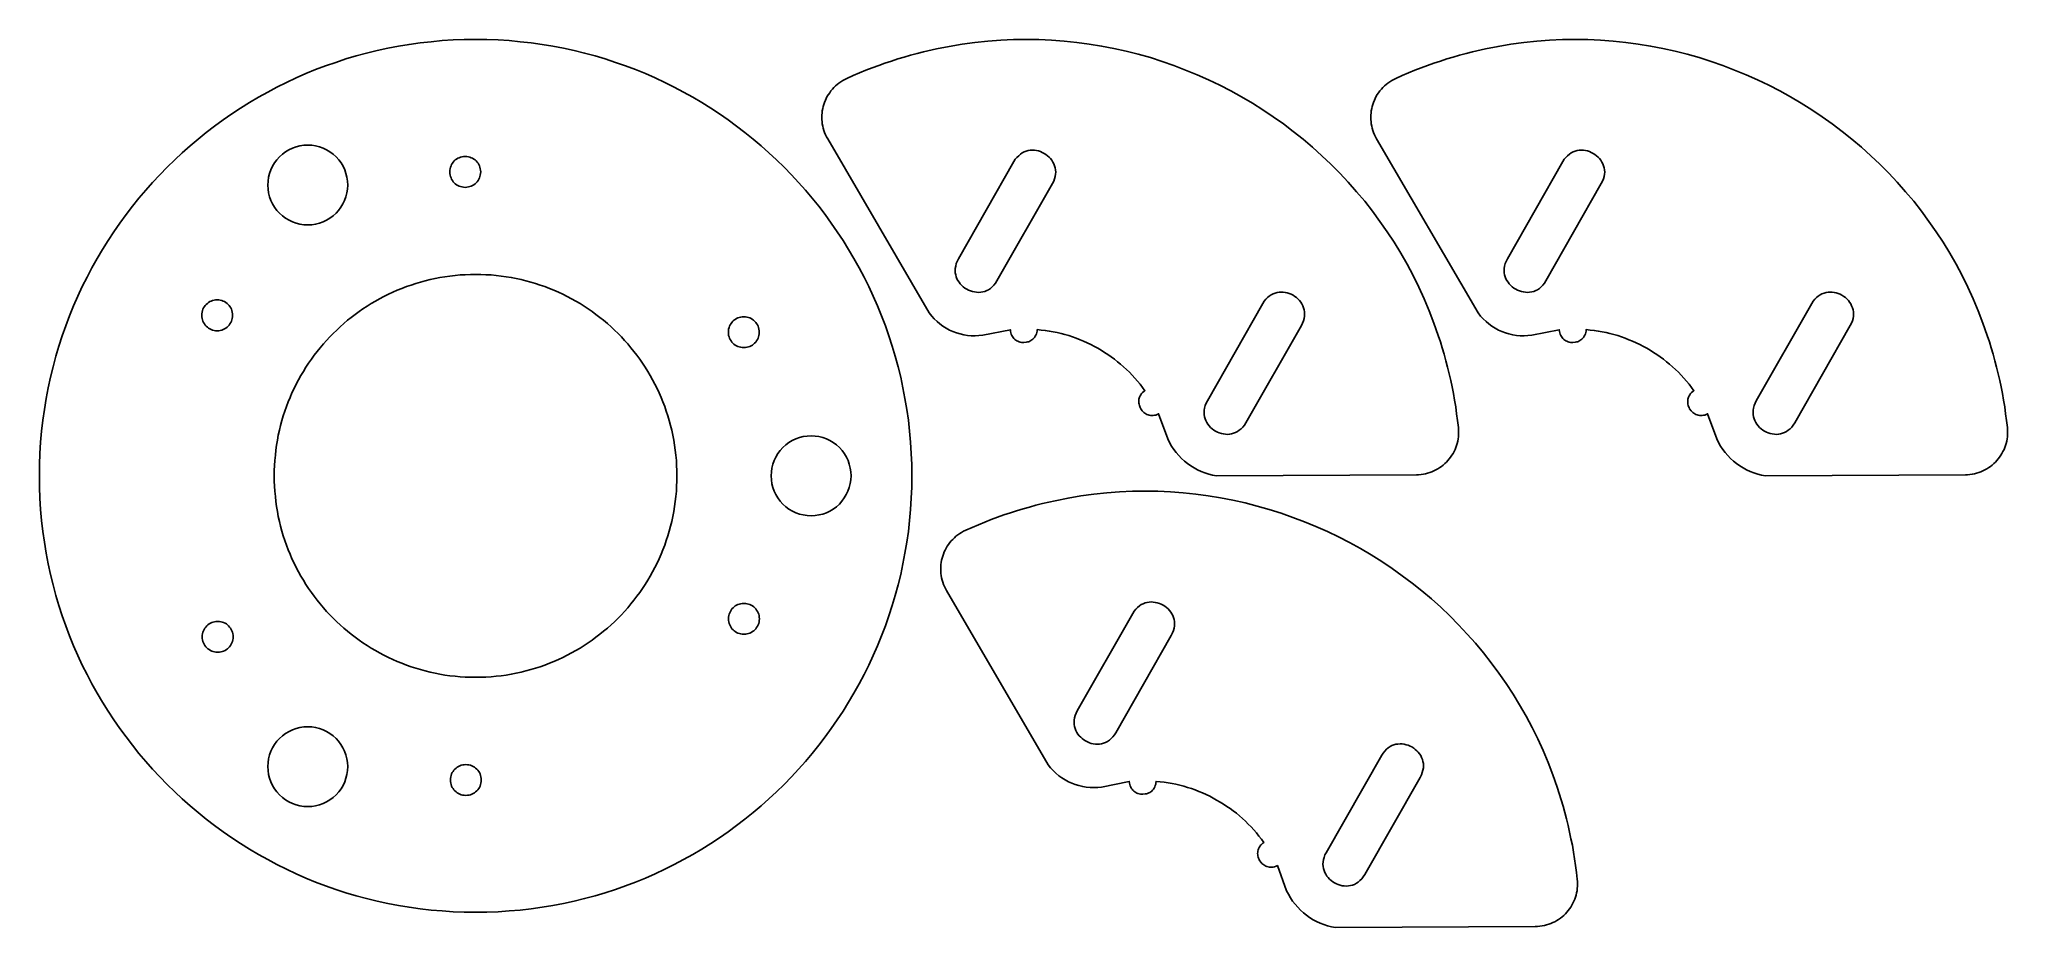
# Model space of a CAD drawing. Extents: x -73 to 73, y -33 to 33.
import ezdxf

# ---------------------------------------------------------------- set-up
doc = ezdxf.new("R2010")
doc.units = 0
doc.layers.get('0').update_dxf_attribs({"linetype": 'CONTINUOUS'})

msp = doc.modelspace()

# ---------------------------------------------------------------- linework, layer by layer
for points in [[(-40.82, 33.07), (-41.66, 33.06), (-42.49, 33.03), (-43.32, 32.98), (-44.14, 32.9), (-44.96, 32.81), (-45.77, 32.7), (-46.57, 32.56), (-47.37, 32.41), (-48.16, 32.24), (-48.94, 32.05), (-49.72, 31.84), (-50.49, 31.61), (-51.24, 31.36), (-52, 31.1), (-52.74, 30.82), (-53.47, 30.52), (-54.2, 30.2), (-54.91, 29.87), (-55.62, 29.51), (-56.31, 29.15), (-57, 28.76), (-57.67, 28.37), (-58.34, 27.95), (-58.99, 27.52), (-59.63, 27.07), (-60.27, 26.61), (-60.89, 26.14), (-61.49, 25.65), (-62.09, 25.15), (-62.67, 24.63), (-63.24, 24.1), (-63.8, 23.55), (-64.35, 22.99), (-64.88, 22.42), (-65.4, 21.84), (-65.9, 21.24), (-66.39, 20.64), (-66.86, 20.02), (-67.32, 19.38), (-67.77, 18.74), (-68.2, 18.09), (-68.62, 17.42), (-69.01, 16.75), (-69.4, 16.06), (-69.77, 15.37), (-70.12, 14.66), (-70.45, 13.95), (-70.77, 13.22), (-71.07, 12.49), (-71.35, 11.74), (-71.61, 10.99), (-71.86, 10.23), (-72.09, 9.47), (-72.3, 8.69), (-72.49, 7.91), (-72.66, 7.12), (-72.81, 6.32), (-72.95, 5.52), (-73.06, 4.71), (-73.15, 3.89), (-73.23, 3.07), (-73.28, 2.24), (-73.31, 1.41), (-73.32, 0.57), (-73.31, -0.27), (-73.28, -1.1), (-73.23, -1.93), (-73.15, -2.75), (-73.06, -3.57), (-72.95, -4.38), (-72.81, -5.18), (-72.66, -5.98), (-72.49, -6.77), (-72.3, -7.55), (-72.09, -8.33), (-71.86, -9.09), (-71.61, -9.85), (-71.35, -10.6), (-71.07, -11.35), (-70.77, -12.08), (-70.45, -12.8), (-70.12, -13.52), (-69.77, -14.23), (-69.4, -14.92), (-69.01, -15.61), (-68.62, -16.28), (-68.2, -16.95), (-67.77, -17.6), (-67.32, -18.24), (-66.86, -18.87), (-66.39, -19.49), (-65.9, -20.1), (-65.4, -20.7), (-64.88, -21.28), (-64.35, -21.85), (-63.8, -22.41), (-63.24, -22.96), (-62.67, -23.49), (-62.09, -24), (-61.49, -24.51), (-60.89, -25), (-60.27, -25.47), (-59.63, -25.93), (-58.99, -26.38), (-58.34, -26.81), (-57.67, -27.22), (-57, -27.62), (-56.31, -28.01), (-55.62, -28.37), (-54.91, -28.72), (-54.2, -29.06), (-53.47, -29.38), (-52.74, -29.68), (-52, -29.96), (-51.24, -30.22), (-50.49, -30.47), (-49.72, -30.7), (-48.94, -30.91), (-48.16, -31.1), (-47.37, -31.27), (-46.57, -31.42), (-45.77, -31.56), (-44.96, -31.67), (-44.14, -31.76), (-43.32, -31.83), (-42.49, -31.89), (-41.66, -31.92), (-40.82, -31.93), (-39.98, -31.92), (-39.15, -31.89), (-38.32, -31.83), (-37.5, -31.76), (-36.68, -31.67), (-35.87, -31.56), (-35.07, -31.42), (-34.27, -31.27), (-33.48, -31.1), (-32.7, -30.91), (-31.92, -30.7), (-31.16, -30.47), (-30.4, -30.22), (-29.65, -29.96), (-28.9, -29.68), (-28.17, -29.38), (-27.45, -29.06), (-26.73, -28.72), (-26.02, -28.37), (-25.33, -28.01), (-24.64, -27.62), (-23.97, -27.22), (-23.3, -26.81), (-22.65, -26.38), (-22.01, -25.93), (-21.38, -25.47), (-20.76, -25), (-20.15, -24.51), (-19.55, -24), (-18.97, -23.49), (-18.4, -22.96), (-17.84, -22.41), (-17.29, -21.85), (-16.76, -21.28), (-16.25, -20.7), (-15.74, -20.1), (-15.25, -19.49), (-14.78, -18.87), (-14.32, -18.24), (-13.87, -17.6), (-13.44, -16.95), (-13.03, -16.28), (-12.63, -15.61), (-12.24, -14.92), (-11.88, -14.23), (-11.53, -13.52), (-11.19, -12.8), (-10.87, -12.08), (-10.57, -11.35), (-10.29, -10.6), (-10.03, -9.85), (-9.78, -9.09), (-9.55, -8.33), (-9.34, -7.55), (-9.15, -6.77), (-8.98, -5.98), (-8.83, -5.18), (-8.7, -4.38), (-8.58, -3.57), (-8.49, -2.75), (-8.42, -1.93), (-8.36, -1.1), (-8.33, -0.27), (-8.32, 0.57), (-8.33, 1.41), (-8.36, 2.24), (-8.42, 3.07), (-8.49, 3.89), (-8.58, 4.71), (-8.7, 5.52), (-8.83, 6.32), (-8.98, 7.12), (-9.15, 7.91), (-9.34, 8.69), (-9.55, 9.47), (-9.78, 10.23), (-10.03, 10.99), (-10.29, 11.74), (-10.57, 12.49), (-10.87, 13.22), (-11.19, 13.95), (-11.53, 14.66), (-11.88, 15.37), (-12.24, 16.06), (-12.63, 16.75), (-13.03, 17.42), (-13.44, 18.09), (-13.87, 18.74), (-14.32, 19.38), (-14.78, 20.02), (-15.25, 20.64), (-15.74, 21.24), (-16.25, 21.84), (-16.76, 22.42), (-17.29, 22.99), (-17.84, 23.55), (-18.4, 24.1), (-18.97, 24.63), (-19.55, 25.15), (-20.15, 25.65), (-20.76, 26.14), (-21.38, 26.61), (-22.01, 27.07), (-22.65, 27.52), (-23.3, 27.95), (-23.97, 28.37), (-24.64, 28.76), (-25.33, 29.15), (-26.02, 29.51), (-26.73, 29.87), (-27.45, 30.2), (-28.17, 30.52), (-28.9, 30.82), (-29.65, 31.1), (-30.4, 31.36), (-31.16, 31.61), (-31.92, 31.84), (-32.7, 32.05), (-33.48, 32.24), (-34.27, 32.41), (-35.07, 32.56), (-35.87, 32.7), (-36.68, 32.81), (-37.5, 32.9), (-38.32, 32.98), (-39.15, 33.03), (-39.98, 33.06)], [(-7.02, 12.7), (-14.59, 25.66), (-14.68, 25.82), (-14.75, 25.97), (-14.82, 26.13), (-14.87, 26.29), (-14.92, 26.45), (-14.96, 26.61), (-14.99, 26.78), (-15.01, 26.94), (-15.02, 27.11), (-15.03, 27.27), (-15.02, 27.43), (-15.01, 27.6), (-14.99, 27.76), (-14.96, 27.92), (-14.92, 28.08), (-14.88, 28.23), (-14.82, 28.38), (-14.76, 28.54), (-14.69, 28.68), (-14.62, 28.83), (-14.53, 28.97), (-14.44, 29.1), (-14.35, 29.23), (-14.24, 29.36), (-14.13, 29.48), (-14.01, 29.6), (-13.88, 29.71), (-13.75, 29.81), (-13.61, 29.91), (-13.47, 30), (-13.32, 30.09), (-13.16, 30.16), (-12.69, 30.37), (-12.21, 30.57), (-11.74, 30.77), (-11.27, 30.95), (-10.79, 31.13), (-10.32, 31.3), (-9.84, 31.46), (-9.36, 31.61), (-8.89, 31.75), (-8.41, 31.89), (-7.93, 32.02), (-7.45, 32.14), (-6.49, 32.36), (-5.53, 32.55), (-4.58, 32.71), (-3.62, 32.84), (-2.66, 32.94), (-1.7, 33.01), (-0.75, 33.06), (0.2, 33.07), (1.15, 33.06), (2.09, 33.01), (3.03, 32.94), (3.97, 32.85), (4.9, 32.72), (5.82, 32.57), (6.74, 32.39), (7.65, 32.19), (8.55, 31.96), (9.45, 31.71), (10.33, 31.43), (11.21, 31.12), (12.08, 30.79), (12.94, 30.44), (13.78, 30.06), (14.62, 29.66), (15.44, 29.23), (16.25, 28.79), (17.05, 28.32), (17.83, 27.82), (18.6, 27.31), (19.36, 26.77), (20.1, 26.21), (20.83, 25.64), (21.53, 25.04), (22.23, 24.41), (22.9, 23.77), (23.56, 23.11), (24.2, 22.43), (24.82, 21.73), (25.42, 21.02), (26, 20.28), (26.56, 19.52), (27.1, 18.75), (27.61, 17.96), (28.11, 17.15), (28.58, 16.32), (29.03, 15.48), (29.45, 14.62), (29.85, 13.75), (30.23, 12.86), (30.58, 11.95), (30.9, 11.03), (31.06, 10.56), (31.2, 10.09), (31.34, 9.62), (31.47, 9.14), (31.6, 8.66), (31.72, 8.17), (31.83, 7.68), (31.93, 7.19), (32.03, 6.7), (32.12, 6.2), (32.2, 5.7), (32.27, 5.19), (32.34, 4.68), (32.4, 4.17), (32.42, 4), (32.42, 3.82), (32.42, 3.65), (32.4, 3.48), (32.38, 3.32), (32.35, 3.15), (32.31, 2.99), (32.27, 2.83), (32.21, 2.68), (32.15, 2.53), (32.08, 2.38), (32, 2.24), (31.91, 2.1), (31.82, 1.96), (31.72, 1.83), (31.62, 1.71), (31.51, 1.59), (31.39, 1.48), (31.27, 1.37), (31.14, 1.27), (31.01, 1.18), (30.87, 1.09), (30.73, 1.01), (30.58, 0.94), (30.43, 0.87), (30.27, 0.81), (30.11, 0.76), (29.95, 0.72), (29.79, 0.69), (29.62, 0.67), (29.44, 0.65), (29.27, 0.64), (14.39, 0.57), (14.09, 0.62), (13.8, 0.7), (13.52, 0.79), (13.24, 0.9), (12.97, 1.02), (12.71, 1.16), (12.46, 1.32), (12.22, 1.49), (11.99, 1.67), (11.78, 1.87), (11.57, 2.08), (11.38, 2.31), (11.2, 2.54), (11.03, 2.79), (10.88, 3.05), (10.75, 3.32), (10.06, 5.19), (9.96, 5.14), (9.86, 5.1), (9.75, 5.08), (9.65, 5.06), (9.56, 5.06), (9.46, 5.07), (9.37, 5.08), (9.28, 5.11), (9.2, 5.14), (9.12, 5.18), (9.04, 5.23), (8.97, 5.29), (8.9, 5.35), (8.84, 5.42), (8.74, 5.57), (8.69, 5.65), (8.66, 5.73), (8.63, 5.82), (8.61, 5.9), (8.59, 5.99), (8.59, 6.08), (8.59, 6.17), (8.6, 6.27), (8.62, 6.36), (8.65, 6.44), (8.69, 6.53), (8.74, 6.61), (8.8, 6.69), (8.87, 6.77), (8.96, 6.84), (9.05, 6.91), (8.87, 7.15), (8.69, 7.39), (8.5, 7.62), (8.3, 7.85), (8.1, 8.07), (7.89, 8.28), (7.67, 8.49), (7.46, 8.69), (7.23, 8.89), (7, 9.07), (6.77, 9.26), (6.53, 9.43), (6.29, 9.6), (6.04, 9.76), (5.79, 9.92), (5.54, 10.07), (5.28, 10.21), (5.02, 10.35), (4.75, 10.47), (4.48, 10.6), (4.21, 10.71), (3.93, 10.82), (3.65, 10.92), (3.37, 11.01), (3.08, 11.09), (2.8, 11.17), (2.51, 11.24), (2.21, 11.3), (1.92, 11.35), (1.62, 11.4), (1.32, 11.43), (1.02, 11.46), (1.01, 11.35), (0.99, 11.24), (0.96, 11.14), (0.93, 11.04), (0.88, 10.96), (0.83, 10.88), (0.77, 10.81), (0.7, 10.74), (0.63, 10.69), (0.55, 10.64), (0.47, 10.6), (0.39, 10.56), (0.3, 10.54), (0.21, 10.52), (0.03, 10.5), (-0.06, 10.5), (-0.15, 10.51), (-0.24, 10.53), (-0.33, 10.56), (-0.41, 10.59), (-0.49, 10.63), (-0.57, 10.68), (-0.64, 10.73), (-0.71, 10.8), (-0.77, 10.87), (-0.82, 10.94), (-0.87, 11.03), (-0.91, 11.12), (-0.94, 11.22), (-0.96, 11.33), (-0.98, 11.45), (-3.03, 11.04), (-3.32, 11.01), (-3.61, 11), (-3.89, 11), (-4.17, 11.03), (-4.45, 11.07), (-4.73, 11.14), (-5, 11.22), (-5.26, 11.32), (-5.51, 11.43), (-5.76, 11.57), (-6, 11.72), (-6.23, 11.88), (-6.44, 12.06), (-6.65, 12.26), (-6.84, 12.47)], [(33.88, 12.7), (26.31, 25.66), (26.22, 25.82), (26.15, 25.97), (26.08, 26.13), (26.02, 26.29), (25.98, 26.45), (25.94, 26.61), (25.91, 26.78), (25.89, 26.94), (25.87, 27.11), (25.87, 27.27), (25.88, 27.43), (25.89, 27.6), (25.91, 27.76), (25.94, 27.92), (25.98, 28.08), (26.02, 28.23), (26.08, 28.38), (26.14, 28.54), (26.2, 28.68), (26.28, 28.83), (26.36, 28.97), (26.46, 29.1), (26.55, 29.23), (26.66, 29.36), (26.77, 29.48), (26.89, 29.6), (27.01, 29.71), (27.15, 29.81), (27.29, 29.91), (27.43, 30), (27.58, 30.09), (27.74, 30.16), (28.21, 30.37), (28.68, 30.57), (29.16, 30.77), (29.63, 30.95), (30.11, 31.13), (30.58, 31.3), (31.06, 31.46), (31.53, 31.61), (32.01, 31.75), (32.49, 31.89), (32.97, 32.02), (33.45, 32.14), (34.41, 32.36), (35.36, 32.55), (36.32, 32.71), (37.28, 32.84), (38.24, 32.94), (39.19, 33.01), (40.15, 33.06), (41.1, 33.07), (42.05, 33.06), (42.99, 33.01), (43.93, 32.94), (44.87, 32.85), (45.8, 32.72), (46.72, 32.57), (47.64, 32.39), (48.55, 32.19), (49.45, 31.96), (50.35, 31.71), (51.23, 31.43), (52.11, 31.12), (52.98, 30.79), (53.83, 30.44), (54.68, 30.06), (55.52, 29.66), (56.34, 29.23), (57.15, 28.79), (57.95, 28.32), (58.73, 27.82), (59.5, 27.31), (60.26, 26.77), (61, 26.21), (61.72, 25.64), (62.43, 25.04), (63.13, 24.41), (63.8, 23.77), (64.46, 23.11), (65.1, 22.43), (65.72, 21.73), (66.32, 21.02), (66.9, 20.28), (67.46, 19.52), (67.99, 18.75), (68.51, 17.96), (69.01, 17.15), (69.48, 16.32), (69.93, 15.48), (70.35, 14.62), (70.75, 13.75), (71.13, 12.86), (71.48, 11.95), (71.8, 11.03), (71.96, 10.56), (72.1, 10.09), (72.24, 9.62), (72.37, 9.14), (72.5, 8.66), (72.61, 8.17), (72.73, 7.68), (72.83, 7.19), (72.93, 6.7), (73.02, 6.2), (73.1, 5.7), (73.17, 5.19), (73.24, 4.68), (73.3, 4.17), (73.32, 4), (73.32, 3.82), (73.32, 3.65), (73.3, 3.48), (73.28, 3.32), (73.25, 3.15), (73.21, 2.99), (73.16, 2.83), (73.11, 2.68), (73.05, 2.53), (72.97, 2.38), (72.9, 2.24), (72.81, 2.1), (72.72, 1.96), (72.62, 1.83), (72.52, 1.71), (72.41, 1.59), (72.29, 1.48), (72.17, 1.37), (72.04, 1.27), (71.91, 1.18), (71.77, 1.09), (71.63, 1.01), (71.48, 0.94), (71.33, 0.87), (71.17, 0.81), (71.01, 0.76), (70.85, 0.72), (70.68, 0.69), (70.51, 0.67), (70.34, 0.65), (70.17, 0.64), (55.29, 0.57), (54.99, 0.62), (54.7, 0.7), (54.42, 0.79), (54.14, 0.9), (53.87, 1.02), (53.61, 1.16), (53.36, 1.32), (53.12, 1.49), (52.89, 1.67), (52.67, 1.87), (52.47, 2.08), (52.27, 2.31), (52.1, 2.54), (51.93, 2.79), (51.78, 3.05), (51.65, 3.32), (50.96, 5.19), (50.86, 5.14), (50.75, 5.1), (50.65, 5.08), (50.55, 5.06), (50.45, 5.06), (50.36, 5.07), (50.27, 5.08), (50.18, 5.11), (50.09, 5.14), (50.01, 5.18), (49.94, 5.23), (49.87, 5.29), (49.8, 5.35), (49.74, 5.42), (49.63, 5.57), (49.59, 5.65), (49.55, 5.73), (49.53, 5.82), (49.5, 5.9), (49.49, 5.99), (49.49, 6.08), (49.49, 6.17), (49.5, 6.27), (49.52, 6.36), (49.55, 6.44), (49.59, 6.53), (49.64, 6.61), (49.7, 6.69), (49.77, 6.77), (49.86, 6.84), (49.95, 6.91), (49.77, 7.15), (49.59, 7.39), (49.39, 7.62), (49.2, 7.85), (48.99, 8.07), (48.79, 8.28), (48.57, 8.49), (48.35, 8.69), (48.13, 8.89), (47.9, 9.07), (47.67, 9.26), (47.43, 9.43), (47.19, 9.6), (46.94, 9.76), (46.69, 9.92), (46.44, 10.07), (46.18, 10.21), (45.91, 10.35), (45.65, 10.47), (45.38, 10.6), (45.1, 10.71), (44.83, 10.82), (44.55, 10.92), (44.27, 11.01), (43.98, 11.09), (43.69, 11.17), (43.4, 11.24), (43.11, 11.3), (42.82, 11.35), (42.52, 11.4), (42.22, 11.43), (41.92, 11.46), (41.91, 11.35), (41.89, 11.24), (41.86, 11.14), (41.82, 11.04), (41.78, 10.96), (41.72, 10.88), (41.66, 10.81), (41.6, 10.74), (41.53, 10.69), (41.45, 10.64), (41.37, 10.6), (41.29, 10.56), (41.2, 10.54), (41.11, 10.52), (40.93, 10.5), (40.84, 10.5), (40.75, 10.51), (40.66, 10.53), (40.57, 10.56), (40.49, 10.59), (40.41, 10.63), (40.33, 10.68), (40.26, 10.73), (40.19, 10.8), (40.13, 10.87), (40.07, 10.94), (40.03, 11.03), (39.99, 11.12), (39.96, 11.22), (39.93, 11.33), (39.92, 11.45), (37.87, 11.04), (37.58, 11.01), (37.29, 11), (37.01, 11), (36.72, 11.03), (36.45, 11.07), (36.17, 11.14), (35.9, 11.22), (35.64, 11.32), (35.39, 11.43), (35.14, 11.57), (34.9, 11.72), (34.67, 11.88), (34.46, 12.06), (34.25, 12.26), (34.06, 12.47)], [(-41.59, 24.35), (-41.71, 24.35), (-41.83, 24.33), (-41.94, 24.3), (-42.04, 24.26), (-42.14, 24.22), (-42.24, 24.16), (-42.33, 24.09), (-42.41, 24.02), (-42.48, 23.94), (-42.55, 23.85), (-42.61, 23.75), (-42.65, 23.65), (-42.69, 23.55), (-42.72, 23.44), (-42.74, 23.32), (-42.74, 23.2), (-42.74, 23.09), (-42.72, 22.97), (-42.69, 22.86), (-42.65, 22.76), (-42.61, 22.66), (-42.55, 22.56), (-42.48, 22.47), (-42.41, 22.39), (-42.33, 22.32), (-42.24, 22.25), (-42.14, 22.19), (-42.04, 22.15), (-41.94, 22.11), (-41.83, 22.08), (-41.71, 22.06), (-41.59, 22.05), (-41.48, 22.06), (-41.36, 22.08), (-41.25, 22.11), (-41.15, 22.15), (-41.05, 22.19), (-40.95, 22.25), (-40.86, 22.32), (-40.78, 22.39), (-40.71, 22.47), (-40.64, 22.56), (-40.58, 22.66), (-40.54, 22.76), (-40.5, 22.86), (-40.47, 22.97), (-40.45, 23.09), (-40.44, 23.2), (-40.45, 23.32), (-40.47, 23.44), (-40.5, 23.55), (-40.54, 23.65), (-40.58, 23.75), (-40.64, 23.85), (-40.71, 23.94), (-40.78, 24.02), (-40.86, 24.09), (-40.95, 24.16), (-41.05, 24.22), (-41.15, 24.26), (-41.25, 24.3), (-41.36, 24.33), (-41.48, 24.35)], [(-4.85, 16.72), (-0.71, 23.97), (-0.61, 24.14), (-0.49, 24.28), (-0.36, 24.41), (-0.23, 24.52), (-0.09, 24.62), (0.05, 24.69), (0.2, 24.75), (0.35, 24.79), (0.5, 24.81), (0.66, 24.82), (0.81, 24.81), (0.96, 24.79), (1.11, 24.76), (1.26, 24.71), (1.4, 24.65), (1.54, 24.58), (1.67, 24.5), (1.79, 24.41), (1.91, 24.3), (2.01, 24.19), (2.11, 24.07), (2.19, 23.94), (2.26, 23.81), (2.32, 23.66), (2.36, 23.51), (2.39, 23.36), (2.4, 23.19), (2.39, 23.03), (2.36, 22.86), (2.31, 22.68), (2.25, 22.51), (2.15, 22.33), (-1.98, 15.08), (-2.09, 14.91), (-2.2, 14.77), (-2.33, 14.64), (-2.46, 14.53), (-2.6, 14.43), (-2.74, 14.36), (-2.89, 14.3), (-3.04, 14.26), (-3.19, 14.24), (-3.35, 14.23), (-3.5, 14.24), (-3.65, 14.26), (-3.8, 14.29), (-3.95, 14.34), (-4.09, 14.4), (-4.23, 14.47), (-4.36, 14.55), (-4.49, 14.64), (-4.6, 14.75), (-4.71, 14.86), (-4.8, 14.98), (-4.89, 15.11), (-4.96, 15.24), (-5.01, 15.39), (-5.05, 15.54), (-5.08, 15.69), (-5.09, 15.86), (-5.08, 16.02), (-5.05, 16.19), (-5.01, 16.37), (-4.94, 16.54)], [(36.05, 16.72), (40.19, 23.97), (40.29, 24.14), (40.41, 24.28), (40.53, 24.41), (40.67, 24.52), (40.81, 24.62), (40.95, 24.69), (41.1, 24.75), (41.25, 24.79), (41.4, 24.81), (41.55, 24.82), (41.71, 24.81), (41.86, 24.79), (42.01, 24.76), (42.16, 24.71), (42.3, 24.65), (42.44, 24.58), (42.57, 24.5), (42.69, 24.41), (42.81, 24.3), (42.91, 24.19), (43.01, 24.07), (43.09, 23.94), (43.16, 23.81), (43.22, 23.66), (43.26, 23.51), (43.29, 23.36), (43.3, 23.19), (43.29, 23.03), (43.26, 22.86), (43.21, 22.68), (43.14, 22.51), (43.05, 22.33), (38.92, 15.08), (38.81, 14.91), (38.7, 14.77), (38.57, 14.64), (38.44, 14.53), (38.3, 14.43), (38.16, 14.36), (38.01, 14.3), (37.86, 14.26), (37.7, 14.24), (37.55, 14.23), (37.4, 14.24), (37.24, 14.26), (37.09, 14.29), (36.95, 14.34), (36.8, 14.4), (36.67, 14.47), (36.54, 14.55), (36.41, 14.64), (36.3, 14.75), (36.19, 14.86), (36.1, 14.98), (36.01, 15.11), (35.94, 15.24), (35.89, 15.39), (35.84, 15.54), (35.82, 15.69), (35.81, 15.86), (35.82, 16.02), (35.84, 16.19), (35.89, 16.37), (35.96, 16.54)], [(-40.82, 15.57), (-41.21, 15.57), (-41.59, 15.55), (-41.97, 15.53), (-42.35, 15.49), (-42.73, 15.45), (-43.1, 15.4), (-43.48, 15.34), (-43.84, 15.27), (-44.21, 15.19), (-44.57, 15.1), (-44.93, 15), (-45.28, 14.9), (-45.63, 14.78), (-45.98, 14.66), (-46.32, 14.53), (-46.66, 14.39), (-46.99, 14.25), (-47.32, 14.09), (-47.65, 13.93), (-47.97, 13.76), (-48.29, 13.58), (-48.6, 13.4), (-48.91, 13.21), (-49.21, 13.01), (-49.5, 12.8), (-49.8, 12.59), (-50.08, 12.37), (-50.36, 12.15), (-50.64, 11.91), (-50.91, 11.67), (-51.17, 11.43), (-51.43, 11.18), (-51.68, 10.92), (-51.92, 10.66), (-52.16, 10.39), (-52.4, 10.11), (-52.62, 9.83), (-52.84, 9.55), (-53.05, 9.25), (-53.26, 8.96), (-53.46, 8.66), (-53.65, 8.35), (-53.83, 8.04), (-54.01, 7.72), (-54.18, 7.4), (-54.34, 7.07), (-54.5, 6.74), (-54.64, 6.41), (-54.78, 6.07), (-54.91, 5.73), (-55.03, 5.38), (-55.15, 5.03), (-55.25, 4.68), (-55.35, 4.32), (-55.44, 3.96), (-55.52, 3.59), (-55.59, 3.23), (-55.65, 2.85), (-55.7, 2.48), (-55.74, 2.1), (-55.78, 1.72), (-55.8, 1.34), (-55.82, 0.96), (-55.82, 0.57), (-55.82, 0.18), (-55.8, -0.2), (-55.78, -0.58), (-55.74, -0.96), (-55.7, -1.34), (-55.65, -1.71), (-55.59, -2.08), (-55.52, -2.45), (-55.44, -2.82), (-55.35, -3.18), (-55.25, -3.54), (-55.15, -3.89), (-55.03, -4.24), (-54.91, -4.59), (-54.78, -4.93), (-54.64, -5.27), (-54.5, -5.6), (-54.34, -5.93), (-54.18, -6.26), (-54.01, -6.58), (-53.83, -6.9), (-53.65, -7.21), (-53.46, -7.51), (-53.26, -7.82), (-53.05, -8.11), (-52.84, -8.4), (-52.62, -8.69), (-52.4, -8.97), (-52.16, -9.25), (-51.92, -9.52), (-51.68, -9.78), (-51.43, -10.04), (-51.17, -10.29), (-50.91, -10.53), (-50.64, -10.77), (-50.36, -11), (-50.08, -11.23), (-49.8, -11.45), (-49.5, -11.66), (-49.21, -11.87), (-48.91, -12.07), (-48.6, -12.26), (-48.29, -12.44), (-47.97, -12.62), (-47.65, -12.79), (-47.32, -12.95), (-46.99, -13.1), (-46.66, -13.25), (-46.32, -13.39), (-45.98, -13.52), (-45.63, -13.64), (-45.28, -13.76), (-44.93, -13.86), (-44.57, -13.96), (-44.21, -14.05), (-43.84, -14.12), (-43.48, -14.2), (-43.1, -14.26), (-42.73, -14.31), (-42.35, -14.35), (-41.97, -14.39), (-41.59, -14.41), (-41.21, -14.42), (-40.82, -14.43), (-40.43, -14.42), (-40.05, -14.41), (-39.67, -14.39), (-39.29, -14.35), (-38.91, -14.31), (-38.54, -14.26), (-38.17, -14.2), (-37.8, -14.12), (-37.43, -14.05), (-37.07, -13.96), (-36.71, -13.86), (-36.36, -13.76), (-36.01, -13.64), (-35.66, -13.52), (-35.32, -13.39), (-34.98, -13.25), (-34.65, -13.1), (-34.32, -12.95), (-33.99, -12.79), (-33.67, -12.62), (-33.35, -12.44), (-33.04, -12.26), (-32.74, -12.07), (-32.43, -11.87), (-32.14, -11.66), (-31.85, -11.45), (-31.56, -11.23), (-31.28, -11), (-31, -10.77), (-30.73, -10.53), (-30.47, -10.29), (-30.21, -10.04), (-29.96, -9.78), (-29.72, -9.52), (-29.48, -9.25), (-29.25, -8.97), (-29.02, -8.69), (-28.8, -8.4), (-28.59, -8.11), (-28.38, -7.82), (-28.18, -7.51), (-27.99, -7.21), (-27.81, -6.9), (-27.63, -6.58), (-27.46, -6.26), (-27.3, -5.93), (-27.15, -5.6), (-27, -5.27), (-26.86, -4.93), (-26.73, -4.59), (-26.61, -4.24), (-26.49, -3.89), (-26.39, -3.54), (-26.29, -3.18), (-26.2, -2.82), (-26.13, -2.45), (-26.05, -2.08), (-25.99, -1.71), (-25.94, -1.34), (-25.9, -0.96), (-25.86, -0.58), (-25.84, -0.2), (-25.83, 0.18), (-25.82, 0.57), (-25.83, 0.96), (-25.84, 1.34), (-25.86, 1.72), (-25.9, 2.1), (-25.94, 2.48), (-25.99, 2.85), (-26.05, 3.23), (-26.13, 3.59), (-26.2, 3.96), (-26.29, 4.32), (-26.39, 4.68), (-26.49, 5.03), (-26.61, 5.38), (-26.73, 5.73), (-26.86, 6.07), (-27, 6.41), (-27.15, 6.74), (-27.3, 7.07), (-27.46, 7.4), (-27.63, 7.72), (-27.81, 8.04), (-27.99, 8.35), (-28.18, 8.66), (-28.38, 8.96), (-28.59, 9.25), (-28.8, 9.55), (-29.02, 9.83), (-29.25, 10.11), (-29.48, 10.39), (-29.72, 10.66), (-29.96, 10.92), (-30.21, 11.18), (-30.47, 11.43), (-30.73, 11.67), (-31, 11.91), (-31.28, 12.15), (-31.56, 12.37), (-31.85, 12.59), (-32.14, 12.8), (-32.43, 13.01), (-32.74, 13.21), (-33.04, 13.4), (-33.35, 13.58), (-33.67, 13.76), (-33.99, 13.93), (-34.32, 14.09), (-34.65, 14.25), (-34.98, 14.39), (-35.32, 14.53), (-35.66, 14.66), (-36.01, 14.78), (-36.36, 14.9), (-36.71, 15), (-37.07, 15.1), (-37.43, 15.19), (-37.8, 15.27), (-38.17, 15.34), (-38.54, 15.4), (-38.91, 15.45), (-39.29, 15.49), (-39.67, 15.53), (-40.05, 15.55), (-40.43, 15.57)], [(-60.07, 13.67), (-60.19, 13.67), (-60.3, 13.65), (-60.41, 13.62), (-60.52, 13.58), (-60.62, 13.54), (-60.72, 13.48), (-60.8, 13.41), (-60.89, 13.34), (-60.96, 13.26), (-61.03, 13.17), (-61.08, 13.07), (-61.13, 12.97), (-61.17, 12.87), (-61.2, 12.76), (-61.22, 12.64), (-61.22, 12.52), (-61.22, 12.41), (-61.2, 12.29), (-61.17, 12.18), (-61.13, 12.08), (-61.08, 11.98), (-61.03, 11.88), (-60.96, 11.79), (-60.89, 11.71), (-60.8, 11.64), (-60.72, 11.57), (-60.62, 11.51), (-60.52, 11.47), (-60.41, 11.43), (-60.3, 11.4), (-60.19, 11.38), (-60.07, 11.37), (-59.96, 11.38), (-59.84, 11.4), (-59.73, 11.43), (-59.63, 11.47), (-59.52, 11.51), (-59.43, 11.57), (-59.34, 11.64), (-59.26, 11.71), (-59.19, 11.79), (-59.12, 11.88), (-59.06, 11.98), (-59.01, 12.08), (-58.97, 12.18), (-58.95, 12.29), (-58.93, 12.41), (-58.92, 12.52), (-58.93, 12.64), (-58.95, 12.76), (-58.97, 12.87), (-59.01, 12.97), (-59.06, 13.07), (-59.12, 13.17), (-59.19, 13.26), (-59.26, 13.34), (-59.34, 13.41), (-59.43, 13.48), (-59.52, 13.54), (-59.63, 13.58), (-59.73, 13.62), (-59.84, 13.65), (-59.96, 13.67)], [(13.7, 6.15), (17.83, 13.4), (17.94, 13.57), (18.05, 13.72), (18.18, 13.85), (18.31, 13.96), (18.45, 14.05), (18.59, 14.12), (18.74, 14.18), (18.89, 14.22), (19.04, 14.24), (19.2, 14.25), (19.35, 14.25), (19.5, 14.23), (19.65, 14.19), (19.8, 14.15), (19.94, 14.09), (20.08, 14.02), (20.21, 13.93), (20.34, 13.84), (20.45, 13.74), (20.56, 13.63), (20.65, 13.5), (20.74, 13.37), (20.81, 13.24), (20.86, 13.09), (20.91, 12.94), (20.93, 12.79), (20.94, 12.63), (20.93, 12.46), (20.9, 12.29), (20.86, 12.12), (20.79, 11.94), (20.7, 11.76), (16.56, 4.52), (16.46, 4.35), (16.34, 4.2), (16.21, 4.07), (16.08, 3.96), (15.94, 3.87), (15.8, 3.79), (15.65, 3.74), (15.5, 3.7), (15.35, 3.67), (15.2, 3.66), (15.04, 3.67), (14.89, 3.69), (14.74, 3.72), (14.59, 3.77), (14.45, 3.83), (14.31, 3.9), (14.18, 3.98), (14.06, 4.08), (13.94, 4.18), (13.84, 4.29), (13.74, 4.41), (13.66, 4.54), (13.59, 4.68), (13.53, 4.82), (13.49, 4.97), (13.46, 5.13), (13.45, 5.29), (13.46, 5.45), (13.49, 5.62), (13.54, 5.8), (13.6, 5.97)], [(54.59, 6.15), (58.73, 13.4), (58.84, 13.57), (58.95, 13.72), (59.08, 13.85), (59.21, 13.96), (59.35, 14.05), (59.49, 14.12), (59.64, 14.18), (59.79, 14.22), (59.94, 14.24), (60.1, 14.25), (60.25, 14.25), (60.4, 14.23), (60.55, 14.19), (60.7, 14.15), (60.84, 14.09), (60.98, 14.02), (61.11, 13.93), (61.24, 13.84), (61.35, 13.74), (61.46, 13.63), (61.55, 13.5), (61.63, 13.37), (61.7, 13.24), (61.76, 13.09), (61.8, 12.94), (61.83, 12.79), (61.84, 12.63), (61.83, 12.46), (61.8, 12.29), (61.76, 12.12), (61.69, 11.94), (61.6, 11.76), (57.46, 4.52), (57.35, 4.35), (57.24, 4.2), (57.11, 4.07), (56.98, 3.96), (56.84, 3.87), (56.7, 3.79), (56.55, 3.74), (56.4, 3.7), (56.25, 3.67), (56.09, 3.66), (55.94, 3.67), (55.79, 3.69), (55.64, 3.72), (55.49, 3.77), (55.35, 3.83), (55.21, 3.9), (55.08, 3.98), (54.96, 4.08), (54.84, 4.18), (54.73, 4.29), (54.64, 4.41), (54.56, 4.54), (54.49, 4.68), (54.43, 4.82), (54.39, 4.97), (54.36, 5.13), (54.35, 5.29), (54.36, 5.45), (54.39, 5.62), (54.43, 5.8), (54.5, 5.97)], [(-20.84, 12.42), (-20.96, 12.41), (-21.07, 12.39), (-21.18, 12.36), (-21.29, 12.33), (-21.39, 12.28), (-21.48, 12.22), (-21.57, 12.15), (-21.65, 12.08), (-21.73, 12), (-21.79, 11.91), (-21.85, 11.81), (-21.9, 11.71), (-21.94, 11.61), (-21.97, 11.5), (-21.99, 11.38), (-21.99, 11.27), (-21.99, 11.15), (-21.97, 11.03), (-21.94, 10.92), (-21.9, 10.82), (-21.85, 10.72), (-21.79, 10.62), (-21.73, 10.53), (-21.65, 10.45), (-21.57, 10.38), (-21.48, 10.31), (-21.39, 10.25), (-21.29, 10.21), (-21.18, 10.17), (-21.07, 10.14), (-20.96, 10.12), (-20.84, 10.12), (-20.72, 10.12), (-20.61, 10.14), (-20.5, 10.17), (-20.39, 10.21), (-20.29, 10.25), (-20.2, 10.31), (-20.11, 10.38), (-20.03, 10.45), (-19.95, 10.53), (-19.89, 10.62), (-19.83, 10.72), (-19.78, 10.82), (-19.74, 10.92), (-19.71, 11.03), (-19.7, 11.15), (-19.69, 11.27), (-19.7, 11.38), (-19.71, 11.5), (-19.74, 11.61), (-19.78, 11.71), (-19.83, 11.81), (-19.89, 11.91), (-19.95, 12), (-20.03, 12.08), (-20.11, 12.15), (-20.2, 12.22), (-20.29, 12.28), (-20.39, 12.33), (-20.5, 12.36), (-20.61, 12.39), (-20.72, 12.41)], [(1.84, -20.94), (-5.73, -7.98), (-5.82, -7.82), (-5.89, -7.67), (-5.96, -7.51), (-6.02, -7.35), (-6.06, -7.19), (-6.1, -7.02), (-6.13, -6.86), (-6.15, -6.7), (-6.17, -6.53), (-6.17, -6.37), (-6.17, -6.2), (-6.15, -6.04), (-6.13, -5.88), (-6.1, -5.72), (-6.06, -5.56), (-6.02, -5.41), (-5.97, -5.25), (-5.9, -5.1), (-5.84, -4.96), (-5.76, -4.81), (-5.68, -4.67), (-5.59, -4.54), (-5.49, -4.4), (-5.38, -4.28), (-5.27, -4.16), (-5.15, -4.04), (-5.03, -3.93), (-4.89, -3.83), (-4.75, -3.73), (-4.61, -3.64), (-4.46, -3.55), (-4.3, -3.48), (-3.83, -3.27), (-3.36, -3.07), (-2.88, -2.87), (-2.41, -2.69), (-1.93, -2.51), (-1.46, -2.34), (-0.98, -2.18), (-0.51, -2.03), (-0.03, -1.89), (0.45, -1.75), (0.93, -1.62), (1.41, -1.5), (2.36, -1.28), (3.32, -1.09), (4.28, -0.93), (5.24, -0.8), (6.2, -0.7), (7.15, -0.62), (8.11, -0.58), (9.06, -0.57), (10.01, -0.58), (10.95, -0.63), (11.89, -0.7), (12.83, -0.79), (13.76, -0.92), (14.68, -1.07), (15.6, -1.25), (16.51, -1.45), (17.41, -1.68), (18.31, -1.93), (19.19, -2.21), (20.07, -2.52), (20.94, -2.85), (21.79, -3.2), (22.64, -3.58), (23.48, -3.98), (24.3, -4.4), (25.11, -4.85), (25.91, -5.32), (26.69, -5.82), (27.46, -6.33), (28.22, -6.87), (28.96, -7.42), (29.68, -8), (30.39, -8.6), (31.08, -9.22), (31.76, -9.86), (32.42, -10.53), (33.05, -11.21), (33.67, -11.9), (34.27, -12.62), (34.85, -13.36), (35.41, -14.12), (35.95, -14.89), (36.47, -15.68), (36.96, -16.49), (37.44, -17.32), (37.89, -18.16), (38.31, -19.02), (38.71, -19.89), (39.09, -20.78), (39.44, -21.69), (39.76, -22.61), (39.91, -23.08), (40.06, -23.55), (40.2, -24.02), (40.33, -24.5), (40.46, -24.98), (40.57, -25.47), (40.68, -25.96), (40.79, -26.45), (40.89, -26.94), (40.98, -27.44), (41.06, -27.94), (41.13, -28.45), (41.2, -28.96), (41.26, -29.47), (41.27, -29.64), (41.28, -29.82), (41.28, -29.99), (41.26, -30.16), (41.24, -30.32), (41.21, -30.49), (41.17, -30.65), (41.12, -30.81), (41.07, -30.96), (41, -31.11), (40.93, -31.26), (40.86, -31.4), (40.77, -31.54), (40.68, -31.68), (40.58, -31.8), (40.48, -31.93), (40.37, -32.05), (40.25, -32.16), (40.13, -32.27), (40, -32.37), (39.87, -32.46), (39.73, -32.55), (39.59, -32.63), (39.44, -32.7), (39.29, -32.77), (39.13, -32.82), (38.97, -32.87), (38.81, -32.92), (38.64, -32.95), (38.47, -32.97), (38.3, -32.99), (38.12, -32.99), (23.25, -33.07), (22.95, -33.01), (22.66, -32.94), (22.38, -32.85), (22.1, -32.74), (21.83, -32.62), (21.57, -32.48), (21.32, -32.32), (21.08, -32.15), (20.85, -31.97), (20.63, -31.77), (20.43, -31.56), (20.23, -31.33), (20.05, -31.1), (19.89, -30.85), (19.74, -30.59), (19.6, -30.32), (18.92, -28.45), (18.82, -28.5), (18.71, -28.54), (18.61, -28.56), (18.51, -28.57), (18.41, -28.58), (18.32, -28.57), (18.23, -28.55), (18.14, -28.53), (18.05, -28.5), (17.97, -28.45), (17.9, -28.4), (17.83, -28.35), (17.76, -28.29), (17.7, -28.22), (17.59, -28.07), (17.55, -27.99), (17.51, -27.91), (17.49, -27.82), (17.46, -27.73), (17.45, -27.64), (17.44, -27.55), (17.45, -27.46), (17.46, -27.37), (17.48, -27.28), (17.51, -27.2), (17.55, -27.11), (17.6, -27.03), (17.66, -26.94), (17.73, -26.87), (17.82, -26.79), (17.91, -26.73), (17.73, -26.48), (17.54, -26.25), (17.35, -26.02), (17.16, -25.79), (16.95, -25.57), (16.75, -25.36), (16.53, -25.15), (16.31, -24.95), (16.09, -24.75), (15.86, -24.56), (15.63, -24.38), (15.39, -24.21), (15.15, -24.04), (14.9, -23.87), (14.65, -23.72), (14.39, -23.57), (14.14, -23.43), (13.87, -23.29), (13.61, -23.16), (13.34, -23.04), (13.06, -22.93), (12.79, -22.82), (12.51, -22.72), (12.23, -22.63), (11.94, -22.55), (11.65, -22.47), (11.36, -22.4), (11.07, -22.34), (10.78, -22.29), (10.48, -22.24), (10.18, -22.21), (9.88, -22.18), (9.87, -22.29), (9.85, -22.4), (9.82, -22.5), (9.78, -22.59), (9.74, -22.68), (9.68, -22.76), (9.62, -22.83), (9.56, -22.9), (9.49, -22.95), (9.41, -23), (9.33, -23.04), (9.24, -23.08), (9.16, -23.1), (9.07, -23.12), (8.89, -23.14), (8.8, -23.14), (8.71, -23.13), (8.62, -23.11), (8.53, -23.08), (8.45, -23.05), (8.37, -23.01), (8.29, -22.96), (8.22, -22.91), (8.15, -22.84), (8.09, -22.77), (8.03, -22.69), (7.99, -22.61), (7.95, -22.52), (7.92, -22.42), (7.89, -22.31), (7.88, -22.19), (5.82, -22.6), (5.54, -22.63), (5.25, -22.64), (4.97, -22.64), (4.68, -22.61), (4.41, -22.57), (4.13, -22.5), (3.86, -22.42), (3.6, -22.32), (3.35, -22.21), (3.1, -22.07), (2.86, -21.92), (2.63, -21.76), (2.42, -21.57), (2.21, -21.38), (2.02, -21.17)], [(-20.83, -8.93), (-20.95, -8.93), (-21.06, -8.95), (-21.17, -8.98), (-21.28, -9.02), (-21.38, -9.07), (-21.47, -9.12), (-21.56, -9.19), (-21.64, -9.26), (-21.72, -9.34), (-21.79, -9.43), (-21.84, -9.53), (-21.89, -9.63), (-21.93, -9.73), (-21.96, -9.84), (-21.98, -9.96), (-21.98, -10.08), (-21.98, -10.19), (-21.96, -10.31), (-21.93, -10.42), (-21.89, -10.52), (-21.84, -10.62), (-21.79, -10.72), (-21.72, -10.81), (-21.64, -10.89), (-21.56, -10.96), (-21.47, -11.03), (-21.38, -11.09), (-21.28, -11.14), (-21.17, -11.17), (-21.06, -11.2), (-20.95, -11.22), (-20.83, -11.23), (-20.71, -11.22), (-20.6, -11.2), (-20.49, -11.17), (-20.38, -11.14), (-20.28, -11.09), (-20.19, -11.03), (-20.1, -10.96), (-20.02, -10.89), (-19.94, -10.81), (-19.88, -10.72), (-19.82, -10.62), (-19.77, -10.52), (-19.73, -10.42), (-19.7, -10.31), (-19.69, -10.19), (-19.68, -10.08), (-19.69, -9.96), (-19.7, -9.84), (-19.73, -9.73), (-19.77, -9.63), (-19.82, -9.53), (-19.88, -9.43), (-19.94, -9.34), (-20.02, -9.26), (-20.1, -9.19), (-20.19, -9.12), (-20.28, -9.07), (-20.38, -9.02), (-20.49, -8.98), (-20.6, -8.95), (-20.71, -8.93)], [(4.01, -16.92), (8.14, -9.67), (8.25, -9.5), (8.37, -9.35), (8.49, -9.23), (8.63, -9.12), (8.76, -9.02), (8.91, -8.95), (9.06, -8.89), (9.21, -8.85), (9.36, -8.83), (9.51, -8.82), (9.67, -8.83), (9.82, -8.85), (9.97, -8.88), (10.12, -8.93), (10.26, -8.99), (10.4, -9.06), (10.53, -9.14), (10.65, -9.23), (10.77, -9.33), (10.87, -9.45), (10.97, -9.57), (11.05, -9.7), (11.12, -9.83), (11.18, -9.98), (11.22, -10.13), (11.25, -10.28), (11.26, -10.44), (11.25, -10.61), (11.22, -10.78), (11.17, -10.95), (11.1, -11.13), (11.01, -11.31), (6.88, -18.56), (6.77, -18.72), (6.65, -18.87), (6.53, -19), (6.4, -19.11), (6.26, -19.2), (6.11, -19.28), (5.97, -19.33), (5.82, -19.38), (5.66, -19.4), (5.51, -19.41), (5.36, -19.4), (5.2, -19.38), (5.05, -19.35), (4.91, -19.3), (4.76, -19.24), (4.63, -19.17), (4.5, -19.09), (4.37, -19), (4.26, -18.89), (4.15, -18.78), (4.06, -18.66), (3.97, -18.53), (3.9, -18.39), (3.84, -18.25), (3.8, -18.1), (3.78, -17.94), (3.77, -17.78), (3.78, -17.62), (3.8, -17.45), (3.85, -17.27), (3.92, -17.1)], [(-60.04, -10.27), (-60.15, -10.27), (-60.27, -10.29), (-60.38, -10.32), (-60.48, -10.36), (-60.58, -10.41), (-60.68, -10.46), (-60.77, -10.53), (-60.85, -10.6), (-60.92, -10.69), (-60.99, -10.77), (-61.05, -10.87), (-61.1, -10.97), (-61.13, -11.08), (-61.16, -11.19), (-61.18, -11.3), (-61.19, -11.42), (-61.18, -11.53), (-61.16, -11.65), (-61.13, -11.76), (-61.1, -11.86), (-61.05, -11.97), (-60.99, -12.06), (-60.92, -12.15), (-60.85, -12.23), (-60.77, -12.3), (-60.68, -12.37), (-60.58, -12.43), (-60.48, -12.48), (-60.38, -12.52), (-60.27, -12.54), (-60.15, -12.56), (-60.04, -12.57), (-59.92, -12.56), (-59.8, -12.54), (-59.69, -12.52), (-59.59, -12.48), (-59.49, -12.43), (-59.39, -12.37), (-59.3, -12.3), (-59.22, -12.23), (-59.15, -12.15), (-59.08, -12.06), (-59.02, -11.97), (-58.98, -11.86), (-58.94, -11.76), (-58.91, -11.65), (-58.89, -11.53), (-58.89, -11.42), (-58.89, -11.3), (-58.91, -11.19), (-58.94, -11.08), (-58.98, -10.97), (-59.02, -10.87), (-59.08, -10.77), (-59.15, -10.69), (-59.22, -10.6), (-59.3, -10.53), (-59.39, -10.46), (-59.49, -10.41), (-59.59, -10.36), (-59.69, -10.32), (-59.8, -10.29), (-59.92, -10.27)], [(22.55, -27.49), (26.69, -20.24), (26.79, -20.07), (26.91, -19.92), (27.04, -19.79), (27.17, -19.68), (27.31, -19.59), (27.45, -19.52), (27.6, -19.46), (27.75, -19.42), (27.9, -19.4), (28.06, -19.39), (28.21, -19.39), (28.36, -19.41), (28.51, -19.45), (28.66, -19.49), (28.8, -19.55), (28.94, -19.62), (29.07, -19.71), (29.19, -19.8), (29.31, -19.9), (29.41, -20.01), (29.51, -20.13), (29.59, -20.26), (29.66, -20.4), (29.72, -20.54), (29.76, -20.69), (29.79, -20.85), (29.8, -21.01), (29.79, -21.18), (29.76, -21.35), (29.71, -21.52), (29.65, -21.7), (29.56, -21.88), (25.42, -29.12), (25.31, -29.29), (25.2, -29.44), (25.07, -29.57), (24.94, -29.68), (24.8, -29.77), (24.66, -29.85), (24.51, -29.9), (24.36, -29.94), (24.21, -29.97), (24.05, -29.98), (23.9, -29.97), (23.75, -29.95), (23.6, -29.92), (23.45, -29.87), (23.31, -29.81), (23.17, -29.74), (23.04, -29.66), (22.91, -29.56), (22.8, -29.46), (22.69, -29.35), (22.6, -29.23), (22.52, -29.1), (22.44, -28.96), (22.39, -28.82), (22.35, -28.67), (22.32, -28.51), (22.31, -28.35), (22.32, -28.18), (22.35, -28.01), (22.39, -27.84), (22.46, -27.66)], [(-41.55, -20.93), (-41.66, -20.94), (-41.78, -20.95), (-41.89, -20.98), (-41.99, -21.02), (-42.1, -21.07), (-42.19, -21.13), (-42.28, -21.19), (-42.36, -21.27), (-42.43, -21.35), (-42.5, -21.44), (-42.56, -21.53), (-42.61, -21.63), (-42.65, -21.74), (-42.67, -21.85), (-42.69, -21.96), (-42.7, -22.08), (-42.69, -22.2), (-42.67, -22.31), (-42.65, -22.42), (-42.61, -22.53), (-42.56, -22.63), (-42.5, -22.72), (-42.43, -22.81), (-42.36, -22.89), (-42.28, -22.97), (-42.19, -23.03), (-42.1, -23.09), (-41.99, -23.14), (-41.89, -23.18), (-41.78, -23.21), (-41.66, -23.22), (-41.55, -23.23), (-41.43, -23.22), (-41.32, -23.21), (-41.21, -23.18), (-41.1, -23.14), (-41, -23.09), (-40.9, -23.03), (-40.82, -22.97), (-40.73, -22.89), (-40.66, -22.81), (-40.59, -22.72), (-40.54, -22.63), (-40.49, -22.53), (-40.45, -22.42), (-40.42, -22.31), (-40.4, -22.2), (-40.4, -22.08), (-40.4, -21.96), (-40.42, -21.85), (-40.45, -21.74), (-40.49, -21.63), (-40.54, -21.53), (-40.59, -21.44), (-40.66, -21.35), (-40.73, -21.27), (-40.82, -21.19), (-40.9, -21.13), (-41, -21.07), (-41.1, -21.02), (-41.21, -20.98), (-41.32, -20.95), (-41.43, -20.94)]]:
    msp.add_lwpolyline(points, close=True)
for points in [[(-53.32, 25.2, 0.414214), (-56.3, 22.22, 0.414214), (-53.32, 19.25, 0.414214), (-50.35, 22.22, 0.414214)], [(-15.82, 3.55, 0.414214), (-18.8, 0.57, 0.414214), (-15.82, -2.4, 0.414214), (-12.85, 0.57, 0.414214)], [(-53.32, -18.11, 0.414214), (-56.3, -21.08, 0.414214), (-53.32, -24.06, 0.414214), (-50.35, -21.08, 0.414214)]]:
    msp.add_lwpolyline(points, format="xyb", close=True)

doc.saveas('drawing.dxf')
